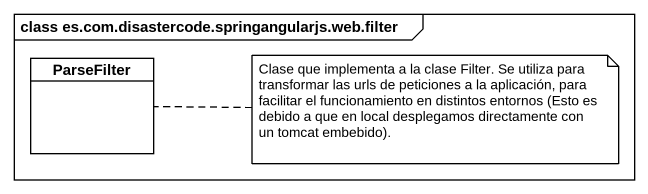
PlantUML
@startuml
mainframe class es.com.disastercode.springangularjs.web.filter
hide circle
hide empty members
class ParseFilter
note right of ParseFilter : Clase que implementa a la clase Filter. Se utiliza para transformar las urls de peticiones a la aplicación, para facilitar el funcionamiento en distintos entornos (Esto es debido a que en local desplegamos directamente con un tomcat embebido).
@enduml
